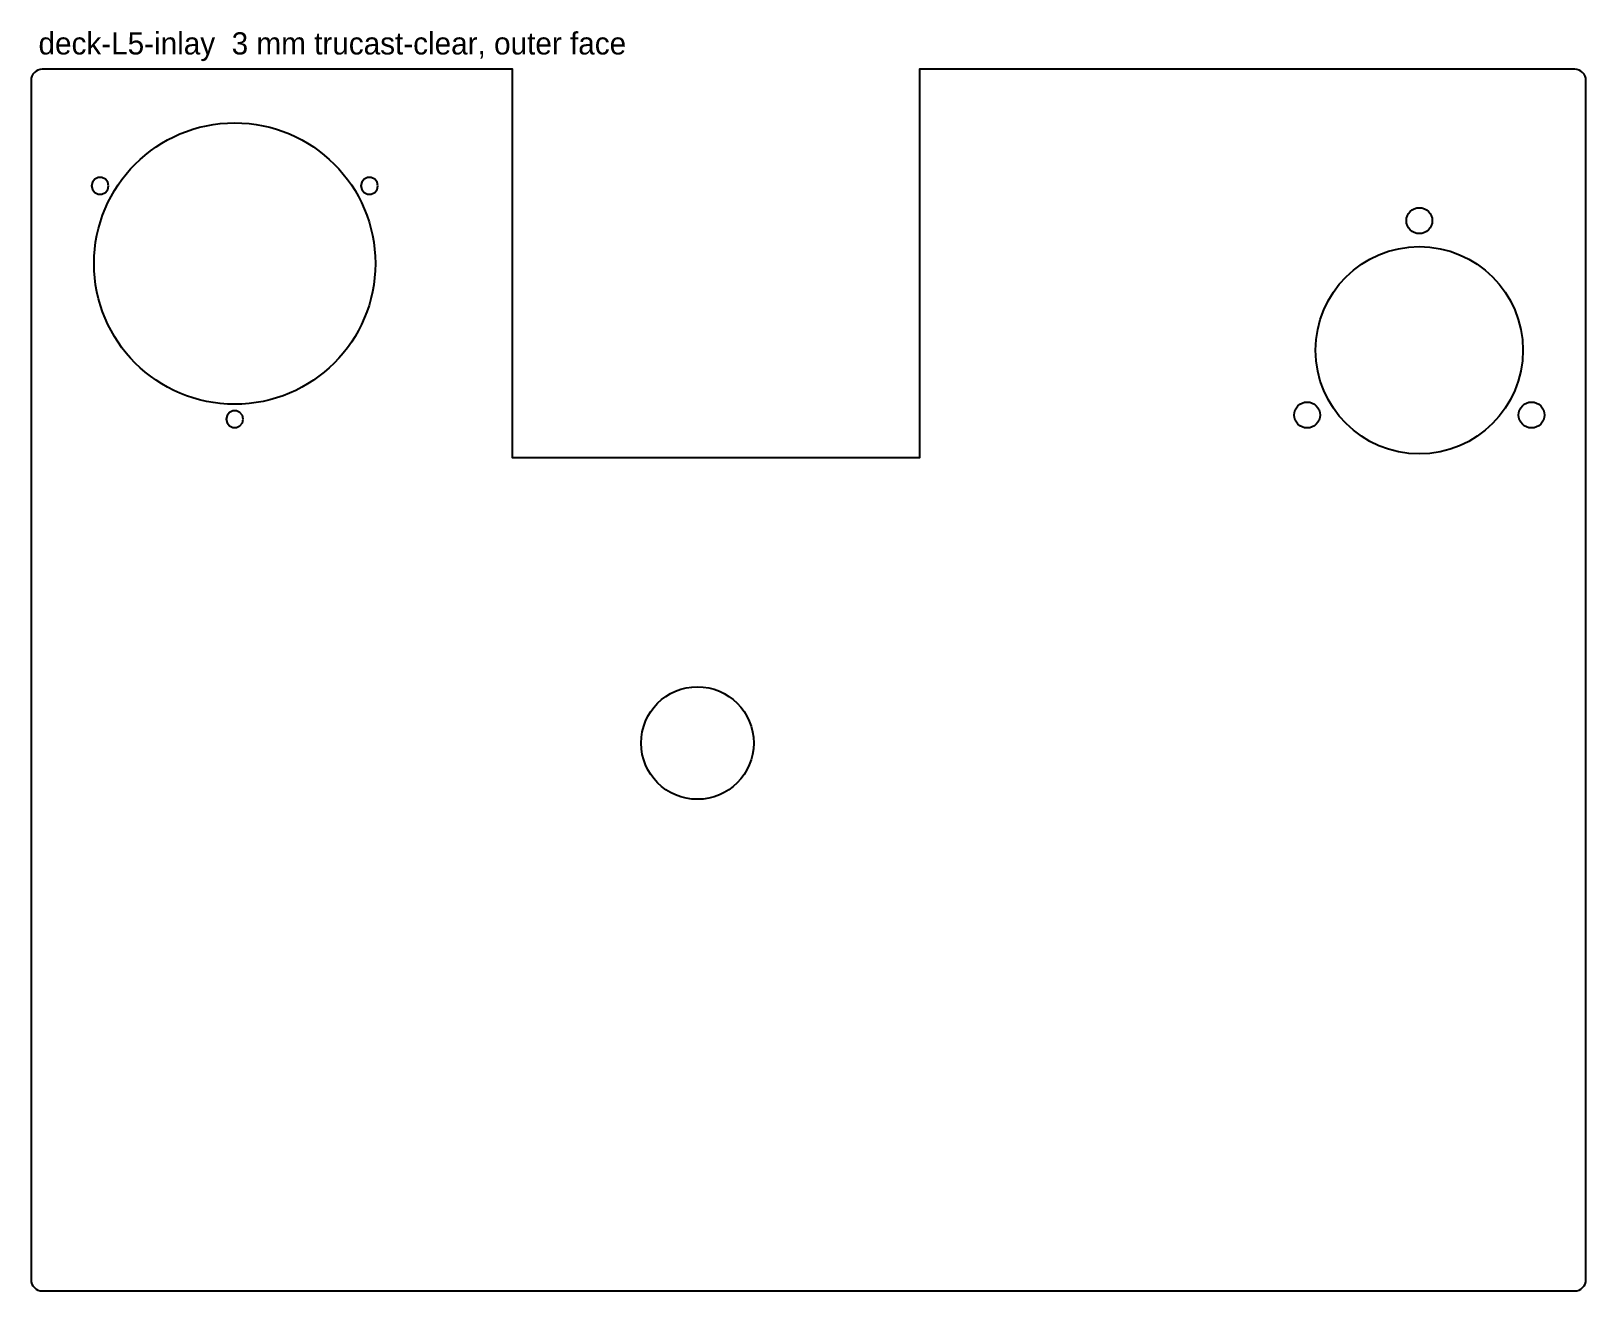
# Model space of a CAD drawing. Header units: millimetres. Extents: x 0 to 420, y 0 to 340.
import ezdxf

# ---------------------------------------------------------------- set-up
doc = ezdxf.new("R2010")
doc.units = ezdxf.units.MM
for name, color, linetype in [('CUT_INSIDE', 5, 'Continuous'), ('CUT_OUTSIDE', 1, 'Continuous'), ('NOTES', 7, 'Continuous'), ('POCKET_1.3MM', 3, 'Continuous')]:
    doc.layers.add(name, color=color, linetype=linetype)

msp = doc.modelspace()

# ---------------------------------------------------------------- linework, layer by layer
at = {"layer": 'CUT_INSIDE'}
for centre, radius in [((55, 277.52), 38), ((375, 289.11), 3.5), ((375, 254.11), 28), ((344.69, 236.61), 3.5), ((405.31, 236.61), 3.5), ((180, 148), 15.2)]:
    msp.add_circle(centre, radius, dxfattribs=at)
at = {"layer": 'CUT_OUTSIDE'}
msp.add_lwpolyline([(417, 330), (240, 330), (240, 225), (130, 225), (130, 330), (3, 330), (2.41, 329.94), (1.85, 329.77), (1.33, 329.49), (0.88, 329.12), (0.51, 328.67), (0.23, 328.15), (0.06, 327.59), (0, 327), (0, 3), (0.06, 2.41), (0.23, 1.85), (0.51, 1.33), (0.88, 0.88), (1.33, 0.51), (1.85, 0.23), (2.41, 0.06), (3, 0), (417, 0), (417.59, 0.06), (418.15, 0.23), (418.67, 0.51), (419.12, 0.88), (419.49, 1.33), (419.77, 1.85), (419.94, 2.41), (420, 3), (420, 327), (419.94, 327.59), (419.77, 328.15), (419.49, 328.67), (419.12, 329.12), (418.67, 329.49), (418.15, 329.77), (417.59, 329.94), (417, 330)], close=True, dxfattribs=at)
at = {"layer": 'POCKET_1.3MM'}
for points in [[(20.93, 298.52), (20.7, 299.52), (20.06, 300.32), (19.14, 300.76), (18.12, 300.76), (17.19, 300.32), (16.55, 299.52), (16.33, 298.52), (16.55, 297.52), (17.19, 296.72), (18.12, 296.28), (19.14, 296.28), (20.06, 296.72), (20.7, 297.52), (20.93, 298.52)], [(93.67, 298.52), (93.45, 299.52), (92.81, 300.32), (91.88, 300.76), (90.86, 300.76), (89.94, 300.32), (89.3, 299.52), (89.07, 298.52), (89.3, 297.52), (89.94, 296.72), (90.86, 296.28), (91.88, 296.28), (92.81, 296.72), (93.45, 297.52), (93.67, 298.52)], [(57.3, 235.52), (57.07, 236.52), (56.43, 237.32), (55.51, 237.76), (54.49, 237.76), (53.57, 237.32), (52.93, 236.52), (52.7, 235.52), (52.93, 234.52), (53.57, 233.72), (54.49, 233.28), (55.51, 233.28), (56.43, 233.72), (57.07, 234.52), (57.3, 235.52)]]:
    msp.add_lwpolyline(points, close=True, dxfattribs=at)

# ---------------------------------------------------------------- texts
at = {"layer": 'NOTES'}
msp.add_text('deck-L5-inlay  3 mm trucast-clear, outer face', height=6, dxfattribs=at).set_placement((2, 334))

doc.saveas('drawing.dxf')
